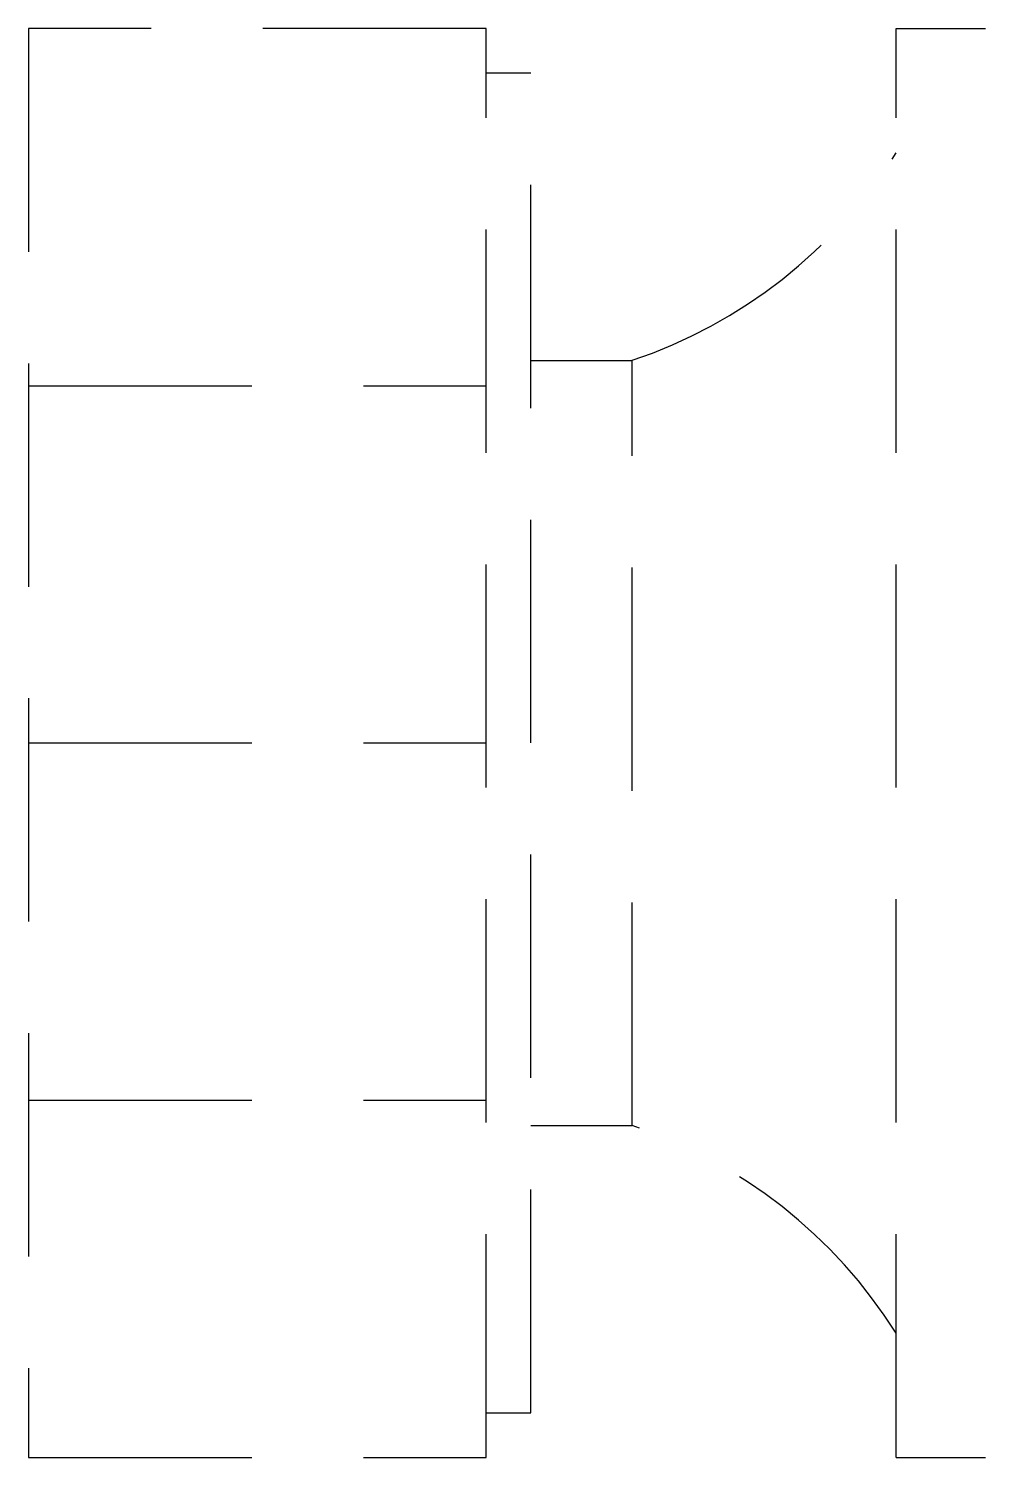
# Model space of a CAD drawing. Extents: x -644.6 to -623.2, y 1546.2 to 1578.2.
import ezdxf

# ---------------------------------------------------------------- set-up
doc = ezdxf.new("R2010")
doc.units = 0
doc.header["$LTSCALE"] = 10
doc.header["$MEASUREMENT"] = 0
doc.linetypes.add('DASHED', pattern=[0.75, 0.5, -0.25])
doc.layers.add('MEQUIP', color=2, linetype='CONTINUOUS')

msp = doc.modelspace()

# ---------------------------------------------------------------- linework, layer by layer
at = {"layer": 'MEQUIP', "color": 1, "linetype": 'DASHED'}
for p, q in [((-634.348, 1578.245), (-644.596, 1578.245)), ((-644.596, 1578.245), (-644.596, 1546.245)), ((-634.348, 1546.245), (-634.348, 1578.245)), ((-625.162, 1546.245), (-625.162, 1578.245)), ((-625.162, 1578.245), (-623.162, 1578.245)), ((-633.348, 1577.245), (-634.348, 1577.245)), ((-633.348, 1547.245), (-633.348, 1577.245)), ((-633.348, 1570.814), (-631.072, 1570.814)), ((-631.072, 1553.675), (-631.072, 1570.814)), ((-644.596, 1570.245), (-634.348, 1570.245)), ((-644.596, 1562.245), (-634.348, 1562.245)), ((-644.596, 1554.245), (-634.348, 1554.245)), ((-633.348, 1553.675), (-631.072, 1553.675)), ((-634.348, 1547.245), (-633.348, 1547.245)), ((-644.596, 1546.245), (-634.348, 1546.245)), ((-625.162, 1546.245), (-623.162, 1546.245))]:
    msp.add_line(p, q, dxfattribs=at)
for centre, start, end in [((-634.634, 1581.425), 288.5569, 327.8165), ((-634.634, 1543.065), 32.1835, 71.4431)]:
    msp.add_arc(centre, 11.192, start, end, dxfattribs=at)

doc.saveas('drawing.dxf')
